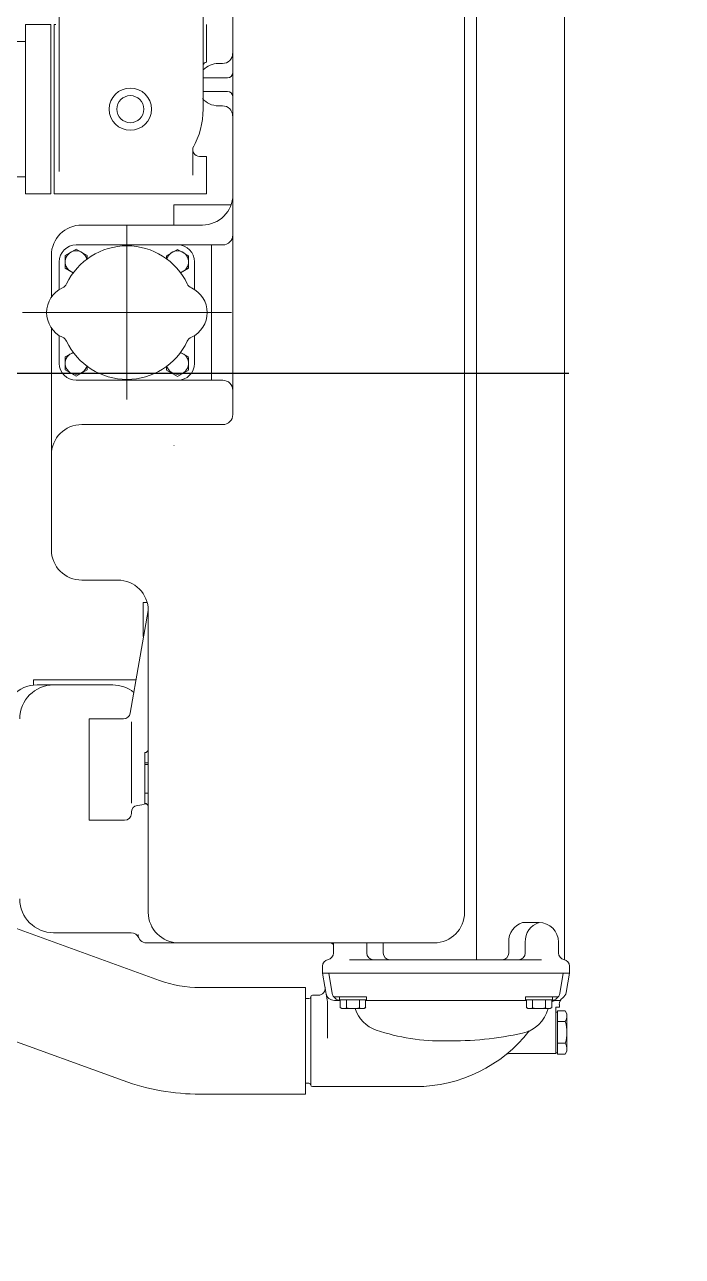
# Model space of a CAD drawing. Header units: millimetres. Extents: x 138823 to 235949, y -69097 to 9810.
# Drawn here: x 157442 to 157958, y -62109 to -61142 of the extents above; entities that cross this region are included whole.
import ezdxf

# ---------------------------------------------------------------- set-up
doc = ezdxf.new("R2010")
doc.units = ezdxf.units.MM
doc.layers.add('0 CASCO', color=7, linetype='Continuous')
doc.layers.add('18 MOTORES E GERADORES', color=14, linetype='Continuous')

msp = doc.modelspace()

# ---------------------------------------------------------------- linework, layer by layer
at = {"layer": '0 CASCO'}
msp.add_open_spline([(146126.82, -63082.43), (146215.2, -62795.19), (146379.47, -62261.32), (146662.98, -61525.14), (146952.93, -60892.1), (147256.1, -60339.25), (147575.41, -59852.68), (147907.4, -59416.74), (148141.96, -59149.6), (148256.81, -59018.8), (148433.31, -58947.24), (148727.39, -58828), (149267.37, -58647.62), (149866.81, -58474.54), (150582.08, -58311.64), (151284.25, -58193.33), (151973.43, -58111.08), (152654.36, -58054.75), (153543.21, -57999.79), (155031.62, -57935.04), (156745.07, -57864.17), (158569.82, -57805.45), (160341.66, -57766.36), (162120.51, -57748.95), (165904.25, -57749.27), (169966.48, -57750.37), (175373.8, -57746.84), (179241.25, -57811.37), (182508.18, -57806.12), (184198.21, -57821.16), (185099.59, -57853.67), (185777.92, -57894.45), (186463.78, -57957.95), (187165.87, -58051.15), (187764.5, -58157.33), (188457.23, -58303.85), (189171.48, -58483.36), (190011.86, -58727.13), (190763.31, -58970.47), (191465.34, -59223.25), (192112.93, -59490.62), (192717.78, -59794.93), (193303.42, -60159.33), (194045.73, -60703.56), (194777.19, -61289.72), (195509.51, -61831.95), (195966.55, -62134.88), (196376.02, -62363.42), (196709.38, -62514.02), (197110.89, -62645.03), (197514.32, -62741.27), (198015.82, -62842.38), (198542.47, -62935.23), (199173.55, -63014.6), (199598.12, -63056.87), (199854.89, -63082.43)], degree=3, knots=[0, 0, 0, 0, 901.347948, 1675.319997, 2364.677603, 2988.840142, 3564.913749, 4109.091785, 4631.178176, 4631.178176, 4631.178176, 5202.378251, 5582.891234, 6338.519578, 7073.266174, 7782.366384, 8473.718568, 9154.846991, 9831.879341, 11145.250803, 13624.165902, 14976.643804, 16622.243106, 18940.880075, 20313.267208, 27973.450232, 31127.646951, 36535.061714, 39576.620039, 40928.546533, 41604.908463, 42282.305172, 42966.969378, 43670.810001, 44406.445425, 44790.246915, 45794.849099, 46614.860763, 47415.011993, 48164.042526, 48852.838016, 49515.641376, 50192.856084, 50919.426916, 52275.645461, 53004.522816, 53652.759672, 53918.536496, 54410.868153, 54747.069908, 55184.163317, 55654.219696, 56281.932144, 56787.842028, 57561.948504, 57561.948504, 57561.948504, 57561.948504], dxfattribs=at)
at = {"layer": '18 MOTORES E GERADORES', "linetype": 'Continuous', "lineweight": 20}
for p, q in [((157582.45, -61006.81), (157582.45, -61208.53)), ((157469.65, -61257.42), (157469.65, -61096.54)), ((157796.89, -61876.06), (157796.89, -61093.07)), ((157865.92, -61876.06), (157865.92, -61093.07)), ((157605.81, -61448.07), (157605.81, -61130.23)), ((157787.62, -61838.9), (157787.62, -61130.23)), ((157443.11, -61274.89), (157443.11, -61142.17)), ((157443.11, -61142.17), (157463.01, -61142.17)), ((157463.01, -61274.89), (157463.01, -61142.17)), ((157465.67, -61274.89), (157465.67, -61142.17)), ((157465.67, -61142.17), (157467, -61142.17)), ((157585.11, -61171.61), (157585.11, -61142.17)), ((156395.3, -61155.45), (157443.11, -61155.45)), ((157594.37, -61172.7), (157597.68, -61172.7)), ((157601.67, -61183.98), (157582.45, -61183.98)), ((157601.67, -61194.6), (157582.45, -61194.6)), ((157594.37, -61205.88), (157597.68, -61205.88)), ((157574.31, -61240.38), (157574.31, -61260.29)), ((157579.62, -61245.69), (157585.11, -61245.69)), ((157585.11, -61274.89), (157585.11, -61245.69)), ((156308.43, -61261.61), (157443.11, -61261.61)), ((157443.11, -61274.89), (157463.01, -61274.89)), ((157465.67, -61274.89), (157585.11, -61274.89)), ((157559.36, -61283.51), (157604.44, -61283.51)), ((157559.36, -61283.51), (157559.36, -61299.44)), ((157487.29, -61299.44), (157581.92, -61299.44)), ((157522.66, -61436.32), (157522.66, -61300.03)), ((157482.85, -61315.09), (157597.84, -61315.09)), ((157482.85, -61315.09), (157562.48, -61315.09)), ((157589.02, -61421.26), (157589.02, -61315.09)), ((157463.41, -61323.32), (157463.41, -61356.08)), ((157482.85, -61318.4), (157474.22, -61323.38)), ((157474.22, -61323.38), (157474.22, -61333.34)), ((157491.48, -61323.38), (157482.85, -61318.4)), ((157491.48, -61326.04), (157491.48, -61323.38)), ((157562.48, -61318.67), (157553.85, -61323.65)), ((157553.85, -61323.65), (157553.85, -61326.31)), ((157571.1, -61323.65), (157562.48, -61318.67)), ((157571.1, -61333.34), (157571.1, -61323.38)), ((157469.58, -61350.19), (157469.58, -61328.36)), ((157469.58, -61350.19), (157469.58, -61328.36)), ((157474.22, -61333.34), (157480.53, -61336.98)), ((157564.79, -61336.98), (157571.1, -61333.34)), ((157575.75, -61350.19), (157575.75, -61328.36)), ((157604.61, -61368.18), (157440.71, -61368.18)), ((157463.41, -61380.27), (157463.41, -61554.24)), ((157469.58, -61407.99), (157469.58, -61386.16)), ((157469.58, -61407.99), (157469.58, -61386.16)), ((157575.75, -61386.16), (157575.75, -61407.99)), ((157480.53, -61399.37), (157474.22, -61403.01)), ((157571.1, -61403.01), (157564.79, -61399.37)), ((157474.22, -61403.01), (157474.22, -61412.97)), ((157491.48, -61412.97), (157491.48, -61410.31)), ((157553.85, -61410.58), (157553.85, -61413.24)), ((157571.1, -61413.24), (157571.1, -61403.28)), ((157474.22, -61412.97), (157482.85, -61417.95)), ((157482.85, -61417.95), (157491.48, -61412.97)), ((157482.85, -61421.26), (157597.84, -61421.26)), ((157562.48, -61421.26), (157482.85, -61421.26)), ((157553.85, -61413.24), (157562.48, -61418.22)), ((157562.48, -61418.22), (157571.1, -61413.24)), ((157487.29, -61456.04), (157597.84, -61456.04)), ((157559.36, -61472.47), (157559.69, -61472.47)), ((157487.29, -61578.13), (157515.56, -61578.13)), ((157539.45, -61602.02), (157525.25, -61682.56)), ((157535.47, -61595.64), (157538.35, -61595.64)), ((157535.47, -61595.64), (157535.47, -61622.18)), ((157539.45, -61838.9), (157539.45, -61602.02)), ((157449.51, -61656.43), (157449.51, -61660.54)), ((157449.51, -61656.43), (157529.86, -61656.43)), ((157452.15, -61660.41), (157511.58, -61660.41)), ((157493, -61686.95), (157493, -61766.58)), ((157520.02, -61686.95), (157493, -61686.95)), ((157526.18, -61753.1), (157526.18, -61689.26)), ((157536.8, -61713.49), (157536.8, -61753.31)), ((157536.8, -61721.46), (157539.45, -61721.46)), ((157539.45, -61722.78), (157536.8, -61722.78)), ((157539.45, -61745.34), (157536.8, -61745.34)), ((157493, -61766.58), (157520.87, -61766.58)), ((157526.18, -61761.27), (157526.18, -61760.21)), ((157415.24, -61843.9), (157548.37, -61892.36)), ((157846.01, -61846.87), (157833.1, -61846.87)), ((157525.96, -61854.83), (157465.13, -61854.83)), ((157564.67, -61862.8), (157538.12, -61862.8)), ((157563.34, -61862.79), (157603.15, -61862.79)), ((157603.15, -61862.79), (157763.73, -61862.79)), ((157684.77, -61870.76), (157684.77, -61862.79)), ((157710.82, -61862.79), (157710.82, -61870.76)), ((157723.73, -61862.79), (157723.75, -61870.76)), ((157822.3, -61861.46), (157822.3, -61870.76)), ((157835.22, -61862.13), (157835.22, -61870.76)), ((157861.27, -61870.76), (157861.27, -61862.13)), ((157273.73, -61881.37), (157519.77, -61970.92)), ((157676.14, -61886.68), (157676.14, -61881.18)), ((157847.94, -61876.06), (157697.21, -61876.06)), ((157869.9, -61886.68), (157869.9, -61881.18)), ((157869.9, -61886.68), (157676.14, -61886.68)), ((157676.14, -61886.68), (157679.82, -61907.53)), ((157681.03, -61886.68), (157683.8, -61902.43)), ((157865.02, -61886.68), (157862.24, -61902.43)), ((157869.9, -61886.68), (157867.25, -61901.72)), ((157580.14, -61897.96), (157662.87, -61897.96)), ((157662.87, -61897.96), (157662.87, -61981.57)), ((157668.18, -61903.93), (157672.86, -61903.93)), ((157662.87, -61906.59), (157665.53, -61906.59)), ((157666.85, -61974.27), (157666.85, -61905.26)), ((157666.85, -61905.92), (157666.85, -61973.61)), ((157679.92, -61908.68), (157679.92, -61937.72)), ((157708.54, -61905.26), (157685.03, -61905.26)), ((157685.46, -61907.91), (157690.07, -61907.91)), ((157689.41, -61907.38), (157689.41, -61905.26)), ((157689.41, -61905.26), (157710.65, -61905.26)), ((157689.41, -61907.38), (157710.65, -61907.38)), ((157690.07, -61907.38), (157690.07, -61913.65)), ((157691.4, -61914.42), (157690.07, -61913.65)), ((157691.4, -61914.42), (157708.66, -61914.42)), ((157694.97, -61907.38), (157694.97, -61913.7)), ((157705.09, -61907.38), (157705.09, -61913.7)), ((157708.66, -61914.42), (157709.99, -61913.65)), ((157709.99, -61907.38), (157709.99, -61913.65)), ((157709.99, -61907.91), (157836.05, -61907.91)), ((157710.65, -61907.38), (157710.65, -61905.26)), ((157835.4, -61907.38), (157835.4, -61905.26)), ((157835.4, -61905.26), (157856.63, -61905.26)), ((157835.4, -61907.38), (157856.63, -61907.38)), ((157836.05, -61907.38), (157836.05, -61913.65)), ((157837.38, -61914.42), (157836.05, -61913.65)), ((157837.38, -61914.42), (157854.64, -61914.42)), ((157837.5, -61905.26), (157861.02, -61905.26)), ((157840.95, -61907.38), (157840.95, -61913.7)), ((157851.07, -61907.38), (157851.07, -61913.7)), ((157854.64, -61914.42), (157855.98, -61913.65)), ((157855.98, -61907.38), (157855.98, -61913.65)), ((157855.98, -61907.91), (157862.84, -61907.91)), ((157856.63, -61907.38), (157856.63, -61905.26)), ((157859.28, -61913.22), (157861.94, -61913.22)), ((157859.28, -61949.72), (157859.28, -61913.22)), ((157861.94, -61913.22), (157861.94, -61911.26)), ((157859.28, -61917.2), (157860.61, -61917.2)), ((157860.61, -61950.15), (157860.61, -61916.1)), ((157866.59, -61916.1), (157860.61, -61916.1)), ((157867.91, -61918.39), (157866.59, -61916.1)), ((157867.91, -61947.87), (157867.91, -61918.39)), ((157866.59, -61924.62), (157860.61, -61924.62)), ((157866.59, -61924.62), (157860.61, -61924.62)), ((157866.59, -61941.64), (157860.61, -61941.64)), ((157867.91, -61941.64), (157867.91, -61947.87)), ((157822.45, -61949.72), (157859.28, -61949.72)), ((157859.29, -61949.05), (157860.61, -61949.05)), ((157866.59, -61950.15), (157860.61, -61950.15)), ((157867.91, -61947.87), (157866.59, -61950.15)), ((157580.14, -61981.57), (157662.87, -61981.57)), ((157662.87, -61972.94), (157665.53, -61972.94)), ((157668.18, -61975.6), (157749.13, -61975.6))]:
    msp.add_line(p, q, dxfattribs=at)
at = {"layer": '18 MOTORES E GERADORES'}
msp.add_line((157426.3, -61415.78, -2937.86), (157869.44, -61415.78, -2991.67), dxfattribs=at)
at = {"layer": '18 MOTORES E GERADORES', "linetype": 'Continuous', "lineweight": 20}
for radius in [16.59, 10.62]:
    msp.add_circle((157525.39, -61208.53), radius, dxfattribs=at)
for centre, radius, start, end in [((157597.68, -61164.74), 7.96, 270, 0), ((157585.11, -61174.27), 2.65, 90, 180), ((157594.37, -61189.29), 16.59, 90, 135.90349), ((157601.67, -61180), 3.98, 270, 0), ((157601.67, -61198.58), 3.98, 0, 90), ((157521.41, -61208.53), 61.05, 330.06547, 0), ((157594.37, -61189.29), 16.59, 221.19388, 270), ((157597.68, -61213.84), 7.96, 0, 90), ((157579.62, -61240.38), 5.31, 151.3146, 270), ((157581.92, -61275.55), 23.89, 270, 0), ((157487.29, -61323.32), 23.89, 90, 180), ((157482.85, -61328.36), 13.27, 90, 180), ((157482.85, -61328.36), 13.27, 90, 180), ((157562.48, -61328.36), 13.27, 0, 90), ((157597.84, -61307.13), 7.96, 270, 0), ((157482.85, -61328.36), 8.63, 14.25003, 255.74997), ((157522.66, -61368.18), 52.42, 25.44763, 154.55237), ((157562.48, -61328.36), 8.63, 284.25003, 165.74997), ((157480.86, -61368.18), 21.23, 114.42201, 245.57799), ((157469.34, -61342.8), 6.64, 294.42201, 334.55237), ((157575.99, -61342.8), 6.64, 205.44763, 245.57799), ((157564.47, -61368.18), 21.23, 294.42201, 65.57799), ((157469.34, -61393.55), 6.64, 25.44763, 65.57799), ((157522.66, -61368.18), 52.42, 205.44763, 334.55237), ((157575.99, -61393.55), 6.64, 114.42201, 154.55237), ((157482.85, -61407.99), 8.63, 104.25003, 345.74997), ((157562.48, -61407.99), 8.63, 194.25003, 75.74997), ((157482.85, -61407.99), 13.27, 180, 270), ((157482.85, -61407.99), 13.27, 180, 270), ((157562.48, -61407.99), 13.27, 270, 0), ((157597.84, -61429.22), 7.96, 0, 90), ((157597.84, -61448.07), 7.96, 270, 0), ((157597.84, -61448.07), 7.96, 270, 0), ((157487.29, -61479.92), 23.89, 90, 180), ((157487.29, -61554.24), 23.89, 180, 270), ((157515.56, -61602.02), 23.89, 0, 90), ((157538.35, -61592.99), 2.65, 270, 275.06456), ((157533.22, -61623.18), 2.46, 351.94488, 23.89738), ((157452.15, -61686.95), 26.54, 90, 180), ((157465.13, -61686.95), 26.54, 90, 180), ((157511.6, -61686.95), 26.54, 51.45947, 90), ((157520.02, -61681.64), 5.31, 270, 350), ((157536.8, -61710.84), 2.65, 270, 0), ((157531.49, -61760.21), 5.31, 96.66665, 180), ((157536.8, -61755.96), 2.65, 0, 90), ((157520.87, -61761.27), 5.31, 270, 0), ((157465.13, -61828.29), 26.54, 180, 270), ((157563.34, -61838.9), 23.89, 180, 270), ((157763.73, -61838.9), 23.89, 270, 0), ((157837.56, -61861.46), 15.26, 106.97437, 182.49685), ((157850.47, -61861.46), 15.26, 106.97437, 182.49685), ((157846.01, -61862.13), 15.26, 0, 90), ((157525.96, -61861.47), 6.64, 23.57818, 90), ((157538.12, -61856.16), 6.64, 180, 270), ((157681.45, -61868.1), 5.31, 51.31781, 90), ((157679.46, -61870.76), 5.31, 280.80692, 0), ((157716.13, -61870.76), 5.31, 180, 270), ((157729.05, -61870.76), 5.31, 180, 270), ((157816.99, -61870.76), 5.31, 270, 0), ((157829.91, -61870.76), 5.31, 270, 0), ((157866.58, -61870.76), 5.31, 180, 259.19308), ((157681.45, -61881.18), 5.31, 100.80692, 180), ((157864.59, -61881.18), 5.31, 0, 79.19308), ((157580.14, -61805.06), 92.9, 250, 270), ((157668.18, -61905.26), 1.33, 90, 180), ((157672.86, -61898.62), 5.31, 270, 10), ((157685.46, -61901.28), 6.64, 190, 270), ((157690.34, -61901.28), 6.64, 190, 267.67317), ((157855.71, -61901.28), 6.64, 272.32683, 350), ((157860.71, -61900.57), 6.64, 306.31471, 350), ((157665.53, -61905.26), 1.33, 270, 0), ((157673.29, -61908.68), 6.64, 0, 10), ((157692.56, -61909.89), 4.51, 236.46411, 302.36812), ((157700.03, -61896.3), 18.11, 253.78416, 286.21584), ((157726.92, -61906.16), 26.54, 198.11607, 251.17827), ((157707.5, -61909.89), 4.51, 237.63188, 303.53589), ((157827.43, -61907.71), 26.54, 282.35095, 345.37462), ((157838.54, -61909.89), 4.51, 236.46411, 302.36812), ((157846.01, -61896.3), 18.11, 253.78416, 286.21584), ((157853.49, -61909.89), 4.51, 237.63188, 303.53589), ((157859.9, -61914.55), 6.64, 90, 126.24659), ((157868.57, -61911.26), 6.64, 126.31471, 180), ((157860.45, -61920.38), 7.46, 325.43153, 30.2365), ((157770.27, -61776.97), 162.82, 251.40559, 270.93845), ((157749.13, -61862.79), 112.8, 270, 322.18543), ((157776.34, -61674.36), 265.42, 269.26596, 282.35095), ((157842.51, -61937.27), 6.64, 117.02689, 141.42386), ((157839.74, -61933.13), 28.17, 342.41205, 17.58795), ((157860.45, -61945.87), 7.46, 329.7635, 34.56847), ((157822.45, -61953.7), 3.98, 90, 128.88486), ((157580.14, -61805.06), 176.5, 250, 270), ((157665.53, -61974.27), 1.33, 0, 90), ((157668.18, -61974.27), 1.33, 180, 270)]:
    msp.add_arc(centre, radius, start, end, dxfattribs=at)
msp.add_ellipse((157526.18, -61691.34), major_axis=(-26.47, -58.84), ratio=0.951543, start_param=0.517563, end_param=0.635308, dxfattribs=at)

doc.saveas('drawing.dxf')
